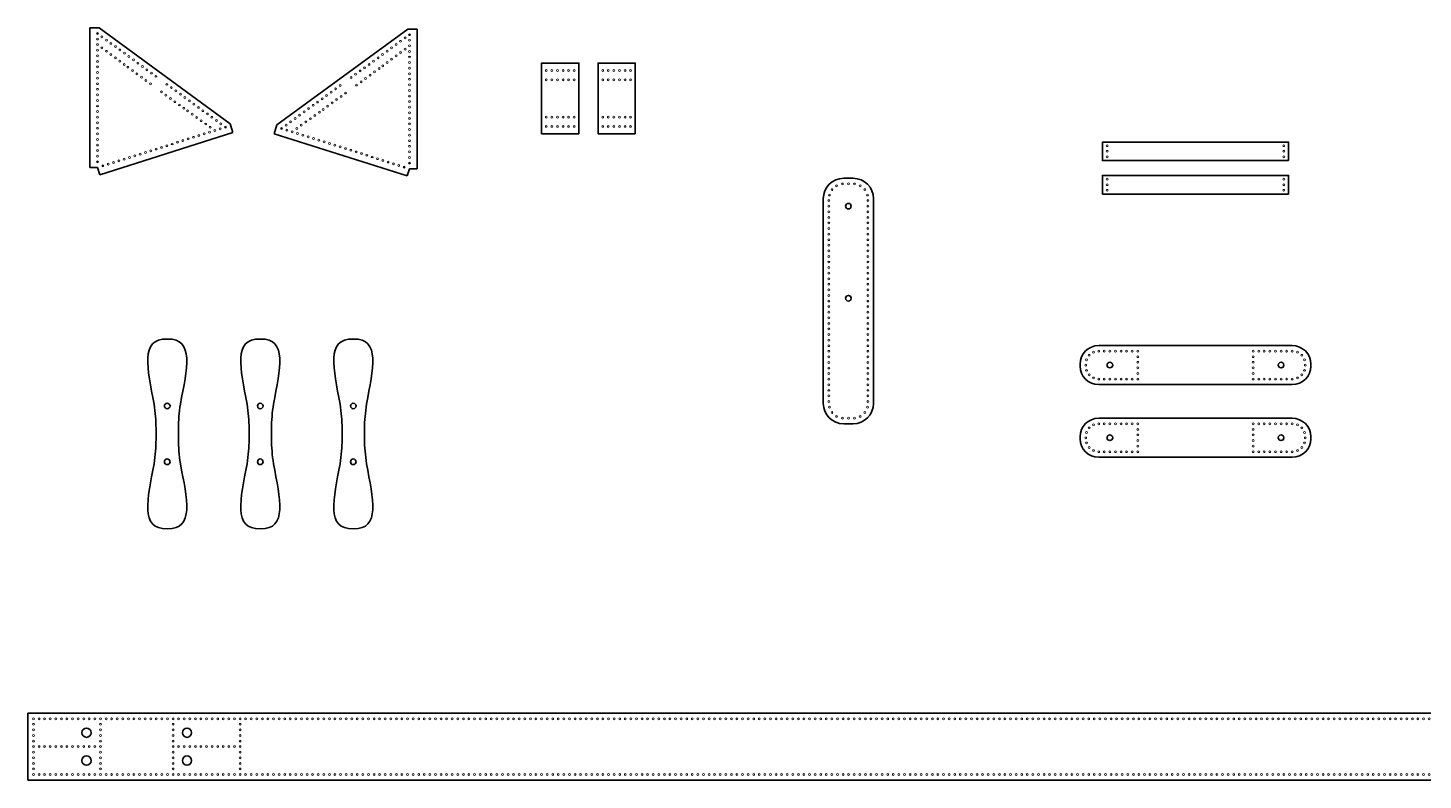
# Model space of a CAD drawing. Header units: millimetres. Extents: x -345 to 1186, y -172 to 857.
# Drawn here: x -329 to 421, y -172 to 232 of the extents above; entities that cross this region are included whole.
import ezdxf

# ---------------------------------------------------------------- set-up
doc = ezdxf.new("R2010")
doc.units = ezdxf.units.MM
doc.header["$MEASUREMENT"] = 0
doc.layers.add('Layer 1', color=7, linetype='Continuous', lineweight=0)

# ---------------------------------------------------------------- blocks, each defined once
blk = doc.blocks.new('Block_1')
at = {"layer": 'Layer 1', "color": 18, "lineweight": 35, "true_color": 0x010101}
for p, q in [((571.11, -136.03), (271.13, -136.03)), ((871.13, -136.03), (571.11, -136.03)), ((871.13, -172.03), (871.13, -136.03)), ((871.13, -172.03), (871.13, -139.03)), ((571.13, -172.03), (271.13, -172.03)), ((871.13, -172.03), (571.13, -172.03))]:
    blk.add_line(p, q, dxfattribs=at)
at = {"layer": 'Layer 1', "color": 18, "lineweight": 9, "true_color": 0x010101}
for centre in [(274.08, -139.04), (277.08, -139.04), (280.08, -139.04), (283.08, -139.04), (286.08, -139.04), (289.08, -139.04), (292.08, -139.04), (295.08, -139.04), (298.08, -139.04), (301.08, -139.04), (304.08, -139.04), (307.08, -139.04), (310.08, -139.04), (313.08, -139.04), (316.08, -139.04), (319.08, -139.04), (322.08, -139.04), (325.08, -139.04), (328.08, -139.04), (331.08, -139.04), (334.08, -139.04), (337.09, -139.04), (340.09, -139.04), (343.09, -139.04), (346.09, -139.04), (349.09, -139.04), (352.09, -139.04), (355.09, -139.04), (358.09, -139.04), (361.09, -139.04), (364.09, -139.04), (367.09, -139.04), (370.09, -139.04), (373.09, -139.04), (376.09, -139.04), (379.09, -139.04), (382.09, -139.04), (385.09, -139.04), (388.09, -139.04), (391.09, -139.04), (394.09, -139.04), (397.09, -139.04), (400.09, -139.04), (403.09, -139.04), (406.09, -139.04), (409.09, -139.04), (412.09, -139.04), (415.09, -139.04), (418.09, -139.04), (421.09, -139.04), (424.09, -139.04), (427.09, -139.04), (430.09, -139.04), (433.09, -139.04), (436.09, -139.04), (439.09, -139.04), (442.09, -139.04), (445.09, -139.04), (448.1, -139.04), (451.1, -139.04), (454.1, -139.04), (457.1, -139.04), (460.1, -139.04), (463.1, -139.04), (466.1, -139.04), (469.1, -139.04), (472.1, -139.04), (475.1, -139.04), (478.1, -139.04), (481.1, -139.04), (484.1, -139.04), (487.1, -139.04), (490.1, -139.04), (493.1, -139.04), (496.1, -139.04), (499.1, -139.04), (502.1, -139.04), (505.1, -139.04), (508.1, -139.04), (511.1, -139.04), (514.1, -139.04), (517.1, -139.04), (520.1, -139.04), (523.1, -139.04), (526.1, -139.04), (529.1, -139.04), (532.1, -139.04), (535.1, -139.04), (538.1, -139.04), (541.1, -139.04), (544.1, -139.04), (547.1, -139.04), (550.1, -139.04), (553.1, -139.04), (556.1, -139.04), (559.1, -139.04), (562.11, -139.04), (565.11, -139.04), (568.11, -139.04), (571.11, -139.04), (574.11, -139.04), (577.11, -139.04), (580.11, -139.04), (583.11, -139.04), (586.11, -139.04), (589.11, -139.04), (592.11, -139.04), (595.11, -139.04), (598.11, -139.04), (601.11, -139.04), (604.11, -139.04), (607.11, -139.04), (610.11, -139.04), (613.11, -139.04), (616.11, -139.04), (619.11, -139.04), (622.11, -139.04), (625.11, -139.04), (628.11, -139.04), (631.11, -139.04), (634.11, -139.04), (637.11, -139.04), (640.11, -139.04), (643.11, -139.04), (646.11, -139.04), (649.11, -139.04), (652.11, -139.04), (655.11, -139.04), (658.11, -139.04), (661.11, -139.04), (664.11, -139.04), (667.11, -139.04), (670.11, -139.04), (673.12, -139.04), (676.12, -139.04), (679.12, -139.04), (682.12, -139.04), (685.12, -139.04), (688.12, -139.04), (691.12, -139.04), (694.12, -139.04), (697.12, -139.04), (700.12, -139.04), (703.12, -139.04), (706.12, -139.04), (709.12, -139.04), (712.12, -139.04), (715.12, -139.04), (718.12, -139.04), (721.12, -139.04), (724.12, -139.04), (727.12, -139.04), (730.12, -139.04), (733.12, -139.04), (736.12, -139.04), (739.12, -139.04), (742.12, -139.04), (745.12, -139.04), (748.12, -139.04), (751.12, -139.04), (754.12, -139.04), (757.12, -139.04), (760.12, -139.04), (763.12, -139.04), (766.12, -139.04), (769.12, -139.04), (772.12, -139.04), (775.12, -139.04), (778.12, -139.04), (781.12, -139.04), (784.12, -139.04), (787.13, -139.04), (790.13, -139.04), (793.13, -139.04), (796.13, -139.04), (799.12, -142.03), (799.13, -139.04), (802.13, -139.04), (805.13, -139.04), (808.12, -142.03), (808.13, -139.04), (811.13, -139.04), (814.13, -139.04), (817.13, -139.04), (820.13, -139.04), (823.13, -139.04), (826.13, -139.04), (829.13, -139.04), (832.13, -139.04), (835.13, -139.04), (838.13, -139.04), (841.13, -139.04), (844.13, -139.04), (847.13, -139.04), (850.13, -139.04), (853.13, -139.03), (853.13, -142.03), (856.13, -139.04), (859.13, -139.04), (862.13, -139.04), (862.13, -142.03), (865.13, -139.04), (868.13, -139.04), (799.12, -145.03), (799.12, -148.03), (808.12, -145.03), (808.12, -148.03), (853.13, -145.03), (853.13, -148.03), (862.13, -145.03), (862.13, -148.03), (799.12, -151.03), (799.12, -154.03), (799.12, -157.03), (808.13, -151.03), (808.13, -154.03), (808.13, -157.03), (853.13, -151.03), (853.13, -154.03), (853.13, -157.03), (862.13, -151.03), (862.13, -154.03), (862.13, -157.03), (799.13, -160.03), (799.13, -163.03), (808.13, -160.03), (808.13, -163.03), (853.13, -160.03), (853.13, -163.03), (862.13, -160.03), (862.13, -163.03), (274.08, -169.03), (277.08, -169.03), (280.08, -169.03), (283.08, -169.03), (286.08, -169.03), (289.08, -169.03), (292.08, -169.03), (295.08, -169.03), (298.08, -169.03), (301.08, -169.03), (304.08, -169.03), (307.08, -169.03), (310.08, -169.03), (313.08, -169.03), (316.08, -169.03), (319.08, -169.03), (322.08, -169.03), (325.08, -169.03), (328.08, -169.03), (331.08, -169.03), (334.08, -169.03), (337.09, -169.03), (340.09, -169.03), (343.09, -169.03), (346.09, -169.03), (349.09, -169.03), (352.09, -169.03), (355.09, -169.03), (358.09, -169.03), (361.09, -169.03), (364.09, -169.03), (367.09, -169.03), (370.09, -169.03), (373.09, -169.03), (376.09, -169.03), (379.09, -169.03), (382.09, -169.03), (385.09, -169.03), (388.09, -169.03), (391.09, -169.03), (394.09, -169.03), (397.09, -169.03), (400.09, -169.03), (403.09, -169.03), (406.09, -169.03), (409.09, -169.03), (412.09, -169.03), (415.09, -169.03), (418.09, -169.03), (421.09, -169.03), (424.09, -169.03), (427.09, -169.03), (430.09, -169.03), (433.09, -169.03), (436.09, -169.03), (439.09, -169.03), (442.09, -169.03), (445.09, -169.03), (448.1, -169.03), (451.1, -169.03), (454.1, -169.03), (457.1, -169.03), (460.1, -169.03), (463.1, -169.03), (466.1, -169.03), (469.1, -169.03), (472.1, -169.03), (475.1, -169.03), (478.1, -169.03), (481.1, -169.03), (484.1, -169.03), (487.1, -169.03), (490.1, -169.03), (493.1, -169.03), (496.1, -169.03), (499.1, -169.03), (502.1, -169.03), (505.1, -169.03), (508.1, -169.03), (511.1, -169.03), (514.1, -169.03), (517.1, -169.03), (520.1, -169.03), (523.1, -169.03), (526.1, -169.03), (529.1, -169.03), (532.1, -169.03), (535.1, -169.03), (538.1, -169.03), (541.1, -169.03), (544.1, -169.03), (547.1, -169.03), (550.1, -169.03), (553.1, -169.03), (556.1, -169.03), (559.1, -169.03), (562.11, -169.03), (565.11, -169.03), (568.11, -169.03), (571.11, -169.03), (574.11, -169.03), (577.11, -169.03), (580.11, -169.03), (583.11, -169.03), (586.11, -169.03), (589.11, -169.03), (592.11, -169.03), (595.11, -169.03), (598.11, -169.03), (601.11, -169.03), (604.11, -169.03), (607.11, -169.03), (610.11, -169.03), (613.11, -169.03), (616.11, -169.03), (619.11, -169.03), (622.11, -169.03), (625.11, -169.03), (628.11, -169.03), (631.11, -169.03), (634.11, -169.03), (637.11, -169.03), (640.11, -169.03), (643.11, -169.03), (646.11, -169.03), (649.11, -169.03), (652.11, -169.03), (655.11, -169.03), (658.11, -169.03), (661.11, -169.03), (664.11, -169.03), (667.11, -169.03), (670.11, -169.03), (673.12, -169.03), (676.12, -169.03), (679.12, -169.03), (682.12, -169.03), (685.12, -169.03), (688.12, -169.03), (691.12, -169.03), (694.12, -169.03), (697.12, -169.03), (700.12, -169.03), (703.12, -169.03), (706.12, -169.03), (709.12, -169.03), (712.12, -169.03), (715.12, -169.03), (718.12, -169.03), (721.12, -169.03), (724.12, -169.03), (727.12, -169.03), (730.12, -169.03), (733.12, -169.03), (736.12, -169.03), (739.12, -169.03), (742.12, -169.03), (745.12, -169.03), (748.12, -169.03), (751.12, -169.03), (754.12, -169.03), (757.12, -169.03), (760.12, -169.03), (763.12, -169.03), (766.12, -169.03), (769.12, -169.03), (772.12, -169.03), (775.12, -169.03), (778.12, -169.03), (781.12, -169.03), (784.12, -169.03), (787.13, -169.03), (790.13, -169.03), (793.13, -169.03), (796.13, -169.03), (799.13, -166.03), (799.13, -169.03), (802.13, -169.03), (805.13, -169.03), (808.13, -166.03), (808.13, -169.03), (811.13, -169.03), (814.13, -169.03), (817.13, -169.03), (820.13, -169.03), (823.13, -169.03), (826.13, -169.03), (829.13, -169.03), (832.13, -169.03), (835.13, -169.03), (838.13, -169.03), (841.13, -169.03), (844.13, -169.03), (847.13, -169.03), (850.13, -169.03), (853.13, -166.03), (853.13, -169.03), (856.13, -169.03), (859.13, -169.03), (862.13, -166.03), (862.13, -169.03), (865.13, -169.03), (868.13, -169.03)]:
    blk.add_circle(centre, 0.5, dxfattribs=at)
blk = doc.blocks.new('Block_0')
at = {"layer": 'Layer 1', "color": 18, "lineweight": 35, "true_color": 0x010101}
for p, q in [((-328.87, -136.03), (-28.87, -136.03)), ((-328.87, -136.03), (-328.87, -172.03)), ((-28.87, -136.03), (271.13, -136.03)), ((-328.87, -172.03), (-28.84, -172.03)), ((-28.84, -172.03), (271.13, -172.03))]:
    blk.add_line(p, q, dxfattribs=at)
at = {"layer": 'Layer 1', "color": 18, "lineweight": 9, "true_color": 0x010101}
for centre in [(-325.87, -139.04), (-322.87, -139.04), (-319.87, -139.04), (-316.87, -139.04), (-313.87, -139.04), (-310.87, -139.04), (-307.87, -139.04), (-304.87, -139.04), (-301.87, -139.04), (-298.86, -139.04), (-295.86, -139.04), (-292.86, -139.04), (-289.86, -139.04), (-286.86, -139.04), (-283.86, -139.04), (-280.86, -139.04), (-277.86, -139.04), (-274.86, -139.04), (-271.86, -139.04), (-268.86, -139.04), (-265.86, -139.04), (-262.86, -139.04), (-259.86, -139.04), (-256.86, -139.04), (-253.86, -139.04), (-250.86, -139.04), (-247.86, -139.04), (-244.86, -139.04), (-241.86, -139.04), (-238.86, -139.04), (-235.86, -139.04), (-232.86, -139.04), (-229.86, -139.04), (-226.86, -139.04), (-223.86, -139.04), (-220.86, -139.04), (-217.86, -139.04), (-214.86, -139.04), (-211.86, -139.04), (-208.86, -139.04), (-205.86, -139.04), (-202.86, -139.04), (-199.86, -139.04), (-196.86, -139.04), (-193.86, -139.04), (-190.86, -139.04), (-187.85, -139.04), (-184.85, -139.04), (-181.85, -139.04), (-178.85, -139.04), (-175.85, -139.04), (-172.85, -139.04), (-169.85, -139.04), (-166.85, -139.04), (-163.85, -139.04), (-160.85, -139.04), (-157.85, -139.04), (-154.85, -139.04), (-151.85, -139.04), (-148.85, -139.04), (-145.85, -139.04), (-142.85, -139.04), (-139.85, -139.04), (-136.85, -139.04), (-133.85, -139.04), (-130.85, -139.04), (-127.85, -139.04), (-124.85, -139.04), (-121.85, -139.04), (-118.85, -139.04), (-115.85, -139.04), (-112.85, -139.04), (-109.85, -139.04), (-106.85, -139.04), (-103.85, -139.04), (-100.85, -139.04), (-97.85, -139.04), (-94.85, -139.04), (-91.85, -139.04), (-88.85, -139.04), (-85.85, -139.04), (-82.85, -139.04), (-79.85, -139.04), (-76.85, -139.04), (-73.84, -139.04), (-70.84, -139.04), (-67.84, -139.04), (-64.84, -139.04), (-61.84, -139.04), (-58.84, -139.04), (-55.84, -139.04), (-52.84, -139.04), (-49.84, -139.04), (-46.84, -139.04), (-43.84, -139.04), (-40.84, -139.04), (-37.84, -139.04), (-34.84, -139.04), (-31.84, -139.04), (-28.84, -139.04), (-25.84, -139.04), (-22.84, -139.04), (-19.84, -139.04), (-16.84, -139.04), (-13.84, -139.04), (-10.84, -139.04), (-7.84, -139.04), (-4.84, -139.04), (-1.84, -139.04), (1.16, -139.04), (4.16, -139.04), (7.16, -139.04), (10.16, -139.04), (13.16, -139.04), (16.16, -139.04), (19.16, -139.04), (22.16, -139.04), (25.16, -139.04), (28.16, -139.04), (31.16, -139.04), (34.16, -139.04), (37.17, -139.04), (40.17, -139.04), (43.17, -139.04), (46.17, -139.04), (49.17, -139.04), (52.17, -139.04), (55.17, -139.04), (58.17, -139.04), (61.17, -139.04), (64.17, -139.04), (67.17, -139.04), (70.17, -139.04), (73.17, -139.04), (76.17, -139.04), (79.17, -139.04), (82.17, -139.04), (85.17, -139.04), (88.17, -139.04), (91.17, -139.04), (94.17, -139.04), (97.17, -139.04), (100.17, -139.04), (103.17, -139.04), (106.17, -139.04), (109.17, -139.04), (112.17, -139.04), (115.17, -139.04), (118.17, -139.04), (121.17, -139.04), (124.17, -139.04), (127.17, -139.04), (130.17, -139.04), (133.17, -139.04), (136.17, -139.04), (139.17, -139.04), (142.17, -139.04), (145.17, -139.04), (148.17, -139.04), (151.18, -139.04), (154.18, -139.04), (157.18, -139.04), (160.18, -139.04), (163.18, -139.04), (166.18, -139.04), (169.18, -139.04), (172.18, -139.04), (175.18, -139.04), (178.18, -139.04), (181.18, -139.04), (184.18, -139.04), (187.18, -139.04), (190.18, -139.04), (193.18, -139.04), (196.18, -139.04), (199.18, -139.04), (202.18, -139.04), (205.18, -139.04), (208.18, -139.04), (211.18, -139.04), (214.18, -139.04), (217.18, -139.04), (220.18, -139.04), (223.18, -139.04), (226.18, -139.04), (229.18, -139.04), (232.18, -139.04), (235.18, -139.04), (238.18, -139.04), (241.18, -139.04), (244.18, -139.04), (247.18, -139.04), (250.18, -139.04), (253.18, -139.04), (256.18, -139.04), (259.18, -139.04), (262.18, -139.04), (265.19, -139.04), (268.19, -139.04), (271.19, -139.04), (-325.87, -169.03), (-322.87, -169.03), (-319.87, -169.03), (-316.87, -169.03), (-313.87, -169.03), (-310.87, -169.04), (-307.87, -169.03), (-304.87, -169.03), (-301.87, -169.03), (-298.86, -169.03), (-295.86, -169.03), (-292.86, -169.03), (-289.86, -169.03), (-286.86, -169.03), (-283.86, -169.03), (-280.86, -169.03), (-277.86, -169.03), (-274.86, -169.03), (-271.86, -169.03), (-268.86, -169.03), (-265.86, -169.03), (-262.86, -169.03), (-259.86, -169.03), (-256.86, -169.03), (-253.86, -169.03), (-250.86, -169.03), (-247.86, -169.03), (-244.86, -169.03), (-241.86, -169.03), (-238.86, -169.03), (-235.86, -169.03), (-232.86, -169.03), (-229.86, -169.03), (-226.86, -169.03), (-223.86, -169.03), (-220.86, -169.03), (-217.86, -169.03), (-214.86, -169.03), (-211.86, -169.03), (-208.86, -169.03), (-205.86, -169.03), (-202.86, -169.03), (-199.86, -169.03), (-196.86, -169.03), (-193.86, -169.03), (-190.86, -169.03), (-187.85, -169.03), (-184.85, -169.03), (-181.85, -169.03), (-178.85, -169.03), (-175.85, -169.03), (-172.85, -169.03), (-169.85, -169.03), (-166.85, -169.03), (-163.85, -169.03), (-160.85, -169.03), (-157.85, -169.03), (-154.85, -169.03), (-151.85, -169.03), (-148.85, -169.03), (-145.85, -169.03), (-142.85, -169.03), (-139.85, -169.03), (-136.85, -169.03), (-133.85, -169.03), (-130.85, -169.03), (-127.85, -169.03), (-124.85, -169.03), (-121.85, -169.03), (-118.85, -169.03), (-115.85, -169.03), (-112.85, -169.03), (-109.85, -169.03), (-106.85, -169.03), (-103.85, -169.03), (-100.85, -169.03), (-97.85, -169.03), (-94.85, -169.03), (-91.85, -169.03), (-88.85, -169.03), (-85.85, -169.03), (-82.85, -169.03), (-79.85, -169.03), (-76.85, -169.03), (-73.84, -169.03), (-70.84, -169.03), (-67.84, -169.03), (-64.84, -169.03), (-61.84, -169.03), (-58.84, -169.03), (-55.84, -169.03), (-52.84, -169.03), (-49.84, -169.03), (-46.84, -169.03), (-43.84, -169.03), (-40.84, -169.03), (-37.84, -169.03), (-34.84, -169.03), (-31.84, -169.03), (-28.84, -169.03), (-25.84, -169.03), (-22.84, -169.03), (-19.84, -169.03), (-16.84, -169.03), (-13.84, -169.03), (-10.84, -169.03), (-7.84, -169.03), (-4.84, -169.03), (-1.84, -169.03), (1.16, -169.03), (4.16, -169.03), (7.16, -169.03), (10.16, -169.03), (13.16, -169.03), (16.16, -169.03), (19.16, -169.03), (22.16, -169.03), (25.16, -169.03), (28.16, -169.03), (31.16, -169.03), (34.16, -169.03), (37.17, -169.03), (40.17, -169.03), (43.17, -169.03), (46.17, -169.03), (49.17, -169.03), (52.17, -169.03), (55.17, -169.03), (58.17, -169.03), (61.17, -169.03), (64.17, -169.03), (67.17, -169.03), (70.17, -169.03), (73.17, -169.03), (76.17, -169.03), (79.17, -169.03), (82.17, -169.03), (85.17, -169.03), (88.17, -169.03), (91.17, -169.03), (94.17, -169.03), (97.17, -169.03), (100.17, -169.03), (103.17, -169.03), (106.17, -169.03), (109.17, -169.03), (112.17, -169.03), (115.17, -169.03), (118.17, -169.03), (121.17, -169.03), (124.17, -169.03), (127.17, -169.03), (130.17, -169.03), (133.17, -169.03), (136.17, -169.03), (139.17, -169.03), (142.17, -169.03), (145.17, -169.03), (148.17, -169.03), (151.18, -169.03), (154.18, -169.03), (157.18, -169.03), (160.18, -169.03), (163.18, -169.03), (166.18, -169.03), (169.18, -169.03), (172.18, -169.03), (175.18, -169.03), (178.18, -169.03), (181.18, -169.03), (184.18, -169.03), (187.18, -169.03), (190.18, -169.03), (193.18, -169.03), (196.18, -169.03), (199.18, -169.03), (202.18, -169.03), (205.18, -169.03), (208.18, -169.03), (211.18, -169.03), (214.18, -169.03), (217.18, -169.03), (220.18, -169.03), (223.18, -169.03), (226.18, -169.03), (229.18, -169.03), (232.18, -169.03), (235.18, -169.03), (238.18, -169.03), (241.18, -169.03), (244.18, -169.03), (247.18, -169.03), (250.18, -169.03), (253.18, -169.03), (256.18, -169.03), (259.18, -169.03), (262.18, -169.03), (265.19, -169.03), (268.19, -169.03), (271.19, -169.03)]:
    blk.add_circle(centre, 0.5, dxfattribs=at)
at = {"layer": 'Layer 1', "color": 250, "lineweight": 9, "true_color": 0x231f20}
for centre in [(-325.87, -142.04), (-289.87, -142.04), (-250.87, -142.04), (-214.87, -142.04), (-325.87, -145.04), (-325.87, -148.04), (-289.87, -145.04), (-289.87, -148.04), (-250.87, -145.04), (-250.87, -148.04), (-214.87, -145.04), (-214.87, -148.04), (-325.87, -151.04), (-325.87, -154.04), (-325.87, -154.04), (-325.87, -157.04), (-322.87, -154.04), (-319.87, -154.04), (-316.87, -154.04), (-313.87, -154.04), (-310.87, -154.04), (-307.87, -154.04), (-304.87, -154.04), (-301.87, -154.04), (-298.87, -154.04), (-295.87, -154.04), (-292.87, -154.04), (-289.87, -151.04), (-289.87, -154.04), (-289.87, -154.04), (-289.87, -157.04), (-250.87, -151.04), (-250.87, -154.04), (-250.87, -154.04), (-250.87, -157.04), (-247.87, -154.04), (-244.87, -154.04), (-241.87, -154.04), (-238.87, -154.04), (-235.87, -154.04), (-232.87, -154.04), (-229.87, -154.04), (-226.87, -154.04), (-223.87, -154.04), (-220.87, -154.04), (-217.87, -154.04), (-214.87, -151.04), (-214.87, -154.04), (-214.87, -154.04), (-214.87, -157.04), (-325.87, -160.04), (-325.87, -163.04), (-289.87, -160.04), (-289.87, -163.04), (-250.87, -160.04), (-250.87, -163.04), (-214.87, -160.04), (-214.87, -163.04), (-325.87, -166.04), (-289.87, -166.04), (-250.87, -166.04), (-214.87, -166.04)]:
    blk.add_circle(centre, 0.5, dxfattribs=at)
at = {"layer": 'Layer 1', "color": 250, "lineweight": 35, "true_color": 0x231f20}
for centre in [(-297.37, -146.54), (-243.37, -146.54), (-297.37, -161.54), (-243.37, -161.54)]:
    blk.add_circle(centre, 2.5, dxfattribs=at)
at = {"layer": 'Layer 1'}
blk.add_blockref('Block_1', (0, 0), dxfattribs=at)

msp = doc.modelspace()

# ---------------------------------------------------------------- hatches: boundary and pattern name
at = {"layer": 'Layer 1', "true_color": 0x2e3192, "transparency": 33554687}
h = msp.add_hatch(color=177, dxfattribs=at)
h.dxf.hatch_style = 2
edge = h.paths.add_edge_path()
edge.add_arc((-291.52, 229.4), 0.5, 0, 360)
h = msp.add_hatch(color=177, dxfattribs=at)
h.dxf.hatch_style = 2
edge = h.paths.add_edge_path()
edge.add_arc((-123.76, 228.75), 0.5, 0, 360)
h = msp.add_hatch(color=177, dxfattribs=at)
h.dxf.hatch_style = 2
edge = h.paths.add_edge_path()
edge.add_arc((-222.74, 179.02), 0.5, 0, 360)
h = msp.add_hatch(color=177, dxfattribs=at)
h.dxf.hatch_style = 2
edge = h.paths.add_edge_path()
edge.add_arc((-192.53, 178.36), 0.5, 0, 360)
at = {"layer": 'Layer 1', "true_color": 0xed1c24, "transparency": 33554687}
h = msp.add_hatch(color=240, dxfattribs=at)
h.dxf.hatch_style = 2
edge = h.paths.add_edge_path()
edge.add_arc((-291.52, 160.4), 0.5, 0, 360)
h = msp.add_hatch(color=240, dxfattribs=at)
h.dxf.hatch_style = 2
edge = h.paths.add_edge_path()
edge.add_arc((-288.53, 158.2), 0.5, 0, 360)
h = msp.add_hatch(color=240, dxfattribs=at)
h.dxf.hatch_style = 2
edge = h.paths.add_edge_path()
edge.add_arc((-126.75, 157.55), 0.5, 0, 360)
h = msp.add_hatch(color=240, dxfattribs=at)
h.dxf.hatch_style = 2
edge = h.paths.add_edge_path()
edge.add_arc((-123.76, 159.75), 0.5, 0, 360)

# ---------------------------------------------------------------- linework, layer by layer
at = {"layer": 'Layer 1', "color": 250, "lineweight": 35, "true_color": 0x231f20}
for p, q in [((-295.52, 232.4), (-295.52, 157.3)), ((-290.54, 232.4), (-295.52, 232.4)), ((-290.54, 232.4), (-220.18, 180.86)), ((-124.74, 231.75), (-195.1, 180.2)), ((-124.74, 231.75), (-119.76, 231.75)), ((-119.76, 231.75), (-119.76, 156.64)), ((-220.18, 180.86), (-218.68, 176.11)), ((-195.1, 180.2), (-196.6, 175.45)), ((-218.68, 176.11), (-290.28, 153.45)), ((-196.6, 175.45), (-124.99, 152.8)), ((-291.52, 157.3), (-295.52, 157.3)), ((-291.49, 157.27), (-290.28, 153.45)), ((-123.79, 156.61), (-124.99, 152.8)), ((-123.76, 156.64), (-119.76, 156.64))]:
    msp.add_line(p, q, dxfattribs=at)
at = {"layer": 'Layer 1', "color": 18, "lineweight": 35, "true_color": 0x010101}
for p, q in [((-260.03, 17.11), (-260.03, 11.11)), ((-247.98, 17.11), (-247.98, 11.11)), ((-210.03, 17.11), (-210.03, 11.11)), ((-197.98, 17.11), (-197.98, 11.11)), ((-160.03, 17.11), (-160.03, 11.11)), ((-147.98, 17.11), (-147.98, 11.11))]:
    msp.add_line(p, q, dxfattribs=at)
at = {"layer": 'Layer 1', "color": 250, "lineweight": 35, "true_color": 0x211e1f}
for points in [[(-32.8, 175.44), (-52.8, 175.44), (-52.8, 213.44), (-32.8, 213.44)], [(-2.49, 175.44), (-22.49, 175.44), (-22.49, 213.44), (-2.49, 213.44)]]:
    msp.add_lwpolyline(points, close=True, dxfattribs=at)
at = {"layer": 'Layer 1', "color": 18, "lineweight": 35, "true_color": 0x010101}
for points in [[(348.55, 161.04), (248.55, 161.04), (248.55, 171.04), (348.55, 171.04)], [(348.55, 143.09), (248.55, 143.09), (248.55, 153.09), (348.55, 153.09)]]:
    msp.add_lwpolyline(points, close=True, dxfattribs=at)
at = {"layer": 'Layer 1', "color": 250, "lineweight": 9, "true_color": 0x231f20}
for centre in [(-291.52, 229.4), (-291.52, 229.4), (-291.52, 226.4), (-289.1, 227.63), (-286.68, 225.85), (-128.6, 225.2), (-126.18, 226.97), (-123.76, 228.75), (-123.76, 228.75), (-123.76, 225.75), (-291.52, 223.4), (-291.52, 223.4), (-291.52, 220.4), (-291.52, 217.4), (-289.11, 221.62), (-286.7, 219.83), (-284.29, 218.04), (-284.26, 224.08), (-281.84, 222.31), (-279.42, 220.53), (-277, 218.76), (-274.58, 216.99), (-138.28, 218.11), (-135.86, 219.88), (-133.44, 221.65), (-131.02, 223.43), (-130.99, 217.39), (-128.58, 219.17), (-126.17, 220.96), (-123.76, 222.75), (-123.76, 222.75), (-123.76, 219.75), (-291.52, 214.4), (-291.52, 211.4), (-281.88, 216.26), (-279.47, 214.47), (-277.06, 212.69), (-140.7, 216.33), (-138.22, 212.03), (-135.81, 213.82), (-133.4, 215.6), (-123.76, 216.75), (-123.76, 213.75), (-123.76, 210.75), (-291.52, 208.4), (-291.52, 205.4), (-291.52, 202.4), (-123.76, 207.75), (-123.76, 204.75), (-291.52, 199.4), (-291.52, 196.4), (-123.76, 201.75), (-123.76, 198.75), (-123.76, 195.75), (-291.52, 193.4), (-291.52, 190.4), (-291.52, 187.4), (-243.04, 187.76), (-239.69, 191.42), (-237.27, 189.65), (-234.85, 187.88), (-180.43, 187.22), (-178.01, 189), (-175.59, 190.77), (-172.23, 187.11), (-123.76, 192.75), (-123.76, 189.75), (-291.52, 184.4), (-291.52, 181.4), (-240.61, 186), (-238.18, 184.24), (-235.75, 182.49), (-233.32, 180.73), (-232.43, 186.11), (-230, 184.33), (-227.58, 182.56), (-225.16, 180.79), (-190.11, 180.13), (-187.69, 181.91), (-185.27, 183.68), (-182.85, 185.45), (-181.95, 180.07), (-179.52, 181.83), (-177.09, 183.59), (-174.66, 185.35), (-123.76, 186.75), (-123.76, 183.75), (-123.76, 180.75), (-291.52, 178.4), (-291.52, 175.4), (-291.52, 172.4), (-242.77, 172.68), (-239.91, 173.59), (-237.04, 174.49), (-234.18, 175.4), (-231.32, 176.3), (-230.89, 178.97), (-228.46, 177.21), (-228.46, 177.21), (-225.6, 178.11), (-222.74, 179.02), (-222.74, 179.02), (-192.53, 178.36), (-192.53, 178.36), (-189.67, 177.46), (-186.81, 176.55), (-186.81, 176.55), (-184.38, 178.31), (-183.95, 175.65), (-181.09, 174.74), (-178.23, 173.84), (-175.37, 172.93), (-172.51, 172.03), (-123.76, 177.75), (-123.76, 174.75), (-291.52, 169.4), (-291.52, 166.4), (-268.51, 164.54), (-265.65, 165.44), (-262.79, 166.35), (-259.93, 167.25), (-257.07, 168.16), (-254.21, 169.06), (-251.35, 169.97), (-248.49, 170.87), (-245.63, 171.78), (-169.65, 171.12), (-166.79, 170.22), (-163.93, 169.31), (-161.07, 168.41), (-158.21, 167.5), (-155.35, 166.6), (-152.49, 165.69), (-149.63, 164.79), (-123.76, 171.75), (-123.76, 168.75), (-123.76, 165.75), (-291.52, 163.4), (-291.52, 160.4), (-288.53, 158.2), (-285.67, 159.11), (-282.81, 160.01), (-279.95, 160.92), (-277.09, 161.82), (-274.23, 162.73), (-271.37, 163.63), (-146.77, 163.88), (-143.91, 162.98), (-141.05, 162.07), (-138.19, 161.17), (-135.33, 160.26), (-132.47, 159.36), (-129.61, 158.45), (-126.75, 157.55), (-123.76, 162.75), (-123.76, 159.75)]:
    msp.add_circle(centre, 0.5, dxfattribs=at)
at = {"layer": 'Layer 1'}
for centre in [(-291.52, 229.4), (-123.76, 228.75), (-222.74, 179.02), (-192.53, 178.36), (-291.52, 160.4), (-288.53, 158.2), (-126.75, 157.55), (-123.76, 159.75)]:
    msp.add_circle(centre, 0.5, dxfattribs=at)
at = {"layer": 'Layer 1', "color": 240, "lineweight": 9, "true_color": 0xeb2127}
for centre in [(-275.11, 211.2), (-272.16, 215.21), (-269.74, 213.44), (-267.32, 211.67), (-264.9, 209.89), (-147.96, 211.01), (-145.54, 212.79), (-143.12, 214.56), (-140.17, 210.55), (-50.3, 209.44), (-47.3, 209.44), (-44.3, 209.44), (-41.3, 209.44), (-38.3, 209.44), (-35.3, 209.44), (-19.99, 209.44), (-16.99, 209.44), (-13.99, 209.44), (-10.99, 209.44), (-7.99, 209.44), (-4.99, 209.44), (-272.69, 209.42), (-270.27, 207.65), (-267.86, 205.87), (-265.44, 204.09), (-263.02, 202.32), (-262.48, 208.12), (-260.06, 206.35), (-254.21, 202.05), (-155.21, 205.69), (-152.8, 207.47), (-150.38, 209.24), (-149.84, 203.44), (-147.42, 205.22), (-145, 206.99), (-142.58, 208.77), (-50.3, 204.44), (-47.3, 204.44), (-44.3, 204.44), (-41.3, 204.44), (-38.3, 204.44), (-35.3, 204.44), (-19.99, 204.44), (-16.99, 204.44), (-13.99, 204.44), (-10.99, 204.44), (-7.99, 204.44), (-4.99, 204.44), (-257.16, 198.02), (-254.74, 196.25), (-252.31, 194.48), (-251.79, 200.28), (-249.37, 198.51), (-246.95, 196.74), (-244.53, 194.97), (-168.33, 196.08), (-165.91, 197.86), (-163.49, 199.63), (-161.07, 201.4), (-160.54, 195.59), (-158.12, 197.36), (-152.25, 201.66), (-249.89, 192.71), (-247.47, 190.94), (-245.05, 189.17), (-242.11, 193.19), (-173.17, 192.54), (-170.75, 194.31), (-170.23, 188.52), (-167.81, 190.29), (-165.38, 192.05), (-162.96, 193.82), (-50.3, 184.44), (-50.3, 179.44), (-47.3, 184.44), (-47.3, 179.44), (-44.3, 184.44), (-44.3, 179.44), (-41.3, 184.44), (-41.3, 179.44), (-38.3, 184.44), (-38.3, 179.44), (-35.3, 184.44), (-35.3, 179.44), (-19.99, 184.44), (-19.99, 179.44), (-16.99, 184.44), (-16.99, 179.44), (-13.99, 184.44), (-13.99, 179.44), (-10.99, 184.44), (-10.99, 179.44), (-7.99, 184.44), (-7.99, 179.44), (-4.99, 184.44), (-4.99, 179.44)]:
    msp.add_circle(centre, 0.5, dxfattribs=at)
at = {"layer": 'Layer 1', "color": 18, "lineweight": 9, "true_color": 0x010101}
for centre in [(251.05, 169.04), (251.05, 166.04), (251.05, 163.04), (346.05, 163.04), (251.05, 151.09), (346.05, 151.09), (101.81, 142.53), (103.23, 145.43), (105.7, 147.53), (108.8, 148.48), (112.05, 148.53), (115.31, 148.48), (118.41, 147.53), (120.87, 145.43), (122.3, 142.53), (251.05, 148.09), (251.05, 145.09), (346.05, 148.09), (101.55, 139.53), (101.55, 136.53), (122.55, 139.53), (122.55, 136.53), (101.55, 133.53), (101.55, 130.53), (101.55, 127.53), (122.55, 133.53), (122.55, 130.53), (122.55, 127.53), (101.55, 124.53), (101.55, 121.53), (122.55, 124.53), (122.55, 121.53), (101.55, 118.53), (101.55, 115.53), (101.55, 112.53), (122.55, 118.53), (122.55, 115.53), (122.55, 112.53), (101.55, 109.53), (101.55, 106.53), (122.55, 109.53), (122.55, 106.53), (101.55, 103.53), (101.55, 100.53), (101.55, 97.53), (122.55, 103.53), (122.55, 100.53), (122.55, 97.53), (101.55, 94.53), (101.55, 91.53), (122.55, 94.53), (122.55, 91.53), (101.55, 88.53), (101.55, 85.53), (101.55, 82.53), (122.55, 88.53), (122.55, 85.53), (122.55, 82.53), (101.55, 79.53), (101.55, 76.53), (122.55, 79.53), (122.55, 76.53), (101.55, 73.53), (101.55, 70.53), (101.55, 67.53), (122.55, 73.53), (122.55, 70.53), (122.55, 67.53), (101.55, 64.53), (101.55, 61.53), (122.55, 64.53), (122.55, 61.53), (101.55, 58.53), (101.55, 55.53), (101.55, 52.53), (122.55, 58.53), (122.55, 55.53), (122.55, 52.53), (239.96, 53.93), (241.43, 56.37), (243.76, 58.02), (246.55, 58.61), (249.56, 58.61), (252.55, 58.61), (255.55, 58.61), (258.55, 58.61), (261.55, 58.61), (264.55, 58.61), (267.55, 58.61), (267.55, 55.61), (267.55, 52.61), (329.55, 58.61), (329.55, 55.61), (329.55, 52.61), (332.55, 58.61), (335.55, 58.61), (338.55, 58.61), (341.55, 58.61), (344.55, 58.61), (347.55, 58.61), (350.55, 58.61), (353.35, 58.02), (355.68, 56.37), (357.15, 53.93), (101.55, 49.53), (101.55, 46.53), (122.55, 49.53), (122.55, 46.53), (239.55, 51.11), (239.96, 48.28), (241.43, 45.84), (267.55, 49.61), (267.55, 46.61), (329.55, 49.61), (329.55, 46.61), (355.68, 45.84), (357.15, 48.28), (357.55, 51.11), (101.55, 43.53), (101.55, 40.53), (101.55, 37.53), (122.55, 43.53), (122.55, 40.53), (122.55, 37.53), (243.76, 44.19), (246.55, 43.61), (249.56, 43.61), (252.55, 43.61), (255.55, 43.61), (258.55, 43.61), (261.55, 43.61), (264.55, 43.61), (267.55, 43.61), (329.55, 43.61), (332.55, 43.61), (335.55, 43.61), (338.55, 43.61), (341.55, 43.61), (344.55, 43.61), (347.55, 43.61), (350.55, 43.61), (353.35, 44.19), (101.55, 34.53), (101.55, 31.53), (122.55, 34.53), (122.55, 31.53), (101.81, 28.53), (103.23, 25.62), (105.7, 23.53), (108.8, 22.57), (112.05, 22.53), (115.31, 22.57), (118.41, 23.53), (120.87, 25.62), (122.3, 28.53), (239.96, 14.87), (241.43, 17.31), (243.76, 18.96), (246.55, 19.54), (249.56, 19.54), (252.55, 19.54), (255.55, 19.54), (258.55, 19.54), (261.55, 19.54), (264.55, 19.54), (267.55, 19.54), (267.55, 16.54), (329.55, 19.54), (329.55, 16.54), (332.55, 19.54), (335.55, 19.54), (338.55, 19.54), (341.55, 19.54), (344.55, 19.54), (347.55, 19.54), (350.55, 19.54), (353.35, 18.96), (355.68, 17.31), (357.15, 14.87), (239.55, 12.04), (239.96, 9.22), (267.55, 13.54), (267.55, 10.54), (267.55, 7.54), (329.55, 13.54), (329.55, 10.54), (329.55, 7.54), (357.15, 9.22), (357.55, 12.04), (241.43, 6.77), (243.76, 5.13), (246.55, 4.54), (249.56, 4.54), (252.55, 4.54), (255.55, 4.54), (258.55, 4.54), (261.55, 4.54), (264.55, 4.54), (267.55, 4.54), (329.55, 4.54), (332.55, 4.54), (335.55, 4.54), (338.55, 4.54), (341.55, 4.54), (344.55, 4.54), (347.55, 4.54), (350.55, 4.54), (353.35, 5.13), (355.68, 6.77)]:
    msp.add_circle(centre, 0.5, dxfattribs=at)
at = {"layer": 'Layer 1', "color": 18, "lineweight": 35, "true_color": 0x010101}
for centre in [(112.05, 136.53), (112.05, 87.03), (252.55, 51.11), (344.55, 51.11), (-254, 29.11), (-204, 29.11), (-154, 29.11), (252.55, 12.04), (344.55, 12.04)]:
    msp.add_circle(centre, 1.5, dxfattribs=at)
for centre in [(-254, -0.89), (-204, -0.89), (-154, -0.89)]:
    msp.add_ellipse(centre, major_axis=(1.51, 0), ratio=0.996102, dxfattribs=at)
at = {"layer": 'Layer 1', "color": 18, "lineweight": 9, "true_color": 0x010101}
for points in [[(346.05, 169.54), (346.33, 169.54), (346.55, 169.32), (346.55, 169.04), (346.55, 168.77), (346.33, 168.54), (346.05, 168.54), (345.78, 168.54), (345.55, 168.77), (345.55, 169.04), (345.55, 169.32), (345.78, 169.54), (346.05, 169.54)], [(346.05, 166.54), (346.33, 166.54), (346.55, 166.32), (346.55, 166.04), (346.55, 165.77), (346.33, 165.54), (346.05, 165.54), (345.78, 165.54), (345.55, 165.77), (345.55, 166.04), (345.55, 166.32), (345.78, 166.54), (346.05, 166.54)], [(346.05, 145.59), (346.33, 145.59), (346.55, 145.37), (346.55, 145.09), (346.55, 144.82), (346.33, 144.59), (346.05, 144.59), (345.78, 144.59), (345.55, 144.82), (345.55, 145.09), (345.55, 145.37), (345.78, 145.59), (346.05, 145.59)]]:
    msp.add_open_spline(points, degree=3, knots=[0, 0, 0, 0, 1, 1, 1, 2, 2, 2, 3, 3, 3, 4, 4, 4, 4], dxfattribs=at)
at = {"layer": 'Layer 1', "color": 18, "lineweight": 35, "true_color": 0x010101}
for points in [[(114.55, 19.53), (114.55, 19.53), (109.55, 19.53), (109.55, 19.53), (103.48, 19.53), (98.55, 24.45), (98.55, 30.53), (98.55, 30.53), (98.55, 140.53), (98.55, 140.53), (98.55, 146.6), (103.48, 151.53), (109.55, 151.53), (109.55, 151.53), (114.55, 151.53), (114.55, 151.53), (120.63, 151.53), (125.55, 146.6), (125.55, 140.53), (125.55, 140.53), (125.55, 30.53), (125.55, 30.53), (125.55, 24.45), (120.63, 19.53), (114.55, 19.53)], [(350.55, 40.61), (350.55, 40.61), (246.55, 40.61), (246.55, 40.61), (241.03, 40.61), (236.55, 45.08), (236.55, 50.61), (236.55, 50.61), (236.55, 51.61), (236.55, 51.61), (236.55, 57.13), (241.03, 61.61), (246.55, 61.61), (246.55, 61.61), (350.55, 61.61), (350.55, 61.61), (356.08, 61.61), (360.55, 57.13), (360.55, 51.61), (360.55, 51.61), (360.55, 50.61), (360.55, 50.61), (360.55, 45.08), (356.08, 40.61), (350.55, 40.61)], [(350.55, 1.54), (350.55, 1.54), (246.55, 1.54), (246.55, 1.54), (241.03, 1.54), (236.55, 6.02), (236.55, 11.54), (236.55, 11.54), (236.55, 12.54), (236.55, 12.54), (236.55, 18.06), (241.03, 22.54), (246.55, 22.54), (246.55, 22.54), (350.55, 22.54), (350.55, 22.54), (356.08, 22.54), (360.55, 18.06), (360.55, 12.54), (360.55, 12.54), (360.55, 11.54), (360.55, 11.54), (360.55, 6.02), (356.08, 1.54), (350.55, 1.54)]]:
    msp.add_open_spline(points, degree=3, knots=[0, 0, 0, 0, 1, 1, 1, 2, 2, 2, 3, 3, 3, 4, 4, 4, 5, 5, 5, 6, 6, 6, 7, 7, 7, 8, 8, 8, 8], dxfattribs=at)
for points in [[(-261.09, 30.14), (-264.63, 49.1), (-268.9, 65.48), (-254, 65.1)], [(-246.92, 30.14), (-243.38, 49.1), (-239.11, 65.48), (-254, 65.1)], [(-211.09, 30.14), (-214.63, 49.1), (-218.9, 65.48), (-204, 65.1)], [(-196.92, 30.14), (-193.38, 49.1), (-189.11, 65.48), (-204, 65.1)], [(-161.09, 30.14), (-164.63, 49.1), (-168.9, 65.48), (-154, 65.1)], [(-146.92, 30.14), (-143.38, 49.1), (-139.11, 65.48), (-154, 65.1)], [(-261.09, 30.14), (-260.43, 25.58), (-260.04, 21.21), (-260.03, 17.11)], [(-246.92, 30.14), (-247.58, 25.58), (-247.97, 21.21), (-247.98, 17.11)], [(-211.09, 30.14), (-210.43, 25.58), (-210.04, 21.21), (-210.03, 17.11)], [(-196.92, 30.14), (-197.58, 25.58), (-197.97, 21.21), (-197.98, 17.11)], [(-161.09, 30.14), (-160.43, 25.58), (-160.04, 21.21), (-160.03, 17.11)], [(-146.92, 30.14), (-147.58, 25.58), (-147.97, 21.21), (-147.98, 17.11)], [(-261.09, -1.93), (-260.43, 2.64), (-260.04, 7.01), (-260.03, 11.11)], [(-246.92, -1.93), (-247.58, 2.64), (-247.97, 7.01), (-247.98, 11.11)], [(-211.09, -1.93), (-210.43, 2.64), (-210.04, 7.01), (-210.03, 11.11)], [(-196.92, -1.93), (-197.58, 2.64), (-197.97, 7.01), (-197.98, 11.11)], [(-161.09, -1.93), (-160.43, 2.64), (-160.04, 7.01), (-160.03, 11.11)], [(-146.92, -1.93), (-147.58, 2.64), (-147.97, 7.01), (-147.98, 11.11)], [(-261.09, -1.93), (-264.63, -20.89), (-268.9, -37.26), (-254, -36.89)], [(-246.92, -1.93), (-243.38, -20.89), (-239.11, -37.26), (-254, -36.89)], [(-211.09, -1.93), (-214.63, -20.89), (-218.9, -37.26), (-204, -36.89)], [(-196.92, -1.93), (-193.38, -20.89), (-189.11, -37.26), (-204, -36.89)], [(-161.09, -1.93), (-164.63, -20.89), (-168.9, -37.26), (-154, -36.89)], [(-146.92, -1.93), (-143.38, -20.89), (-139.11, -37.26), (-154, -36.89)]]:
    msp.add_open_spline(points, degree=3, dxfattribs=at)

# ---------------------------------------------------------------- block references
at = {"layer": 'Layer 1'}
msp.add_blockref('Block_0', (0, 0), dxfattribs=at)

doc.saveas('drawing.dxf')
